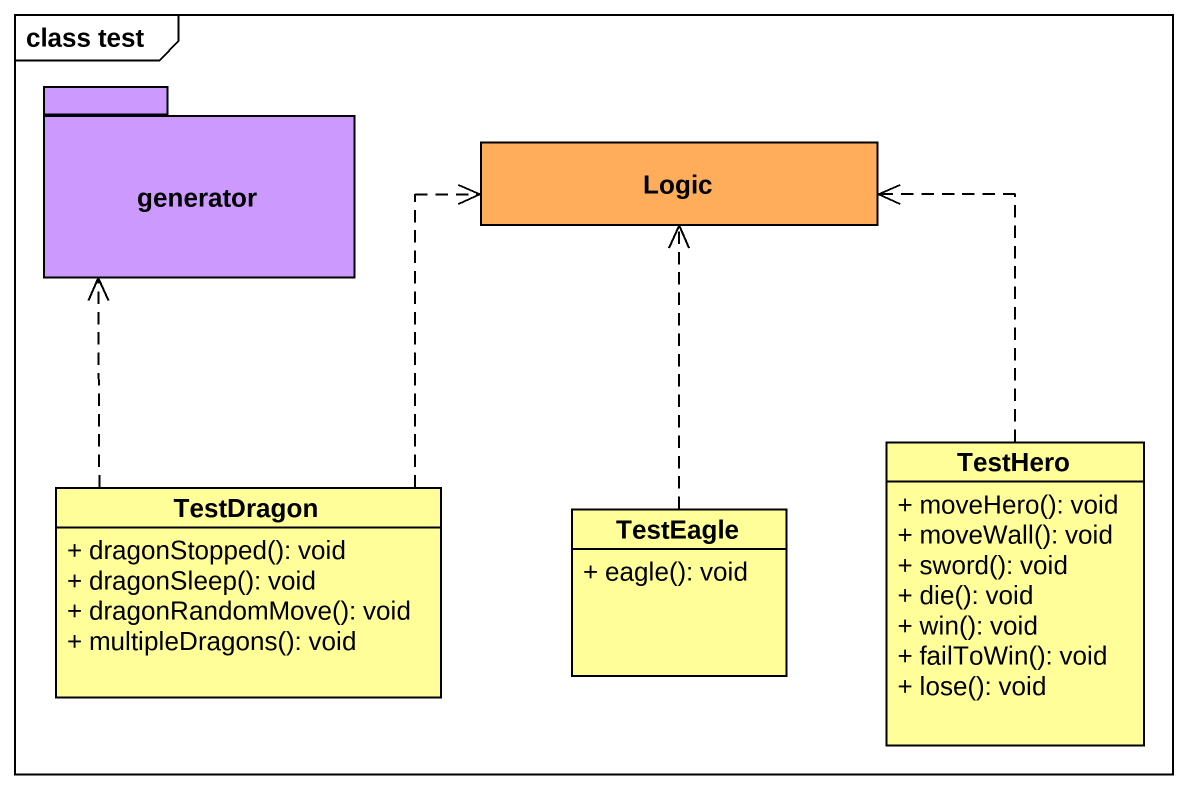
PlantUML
@startuml
mainframe class test
hide circle
hide empty members
skinparam classAttributeIconSize 0
package generator #CC99FF {
}
class Logic #FFAD5B
class TestDragon #FFFE99 {
  + dragonStopped(): void
  + dragonSleep(): void
  + dragonRandomMove(): void
  + multipleDragons(): void
}
class TestHero #FFFE99 {
  + moveHero(): void
  + moveWall(): void
  + sword(): void
  + die(): void
  + win(): void
  + failToWin(): void
  + lose(): void
}
class TestEagle #FFFE99 {
  + eagle(): void
}
TestDragon .up.> generator
TestDragon .up.> Logic
TestHero .up.> Logic
TestEagle .up.> Logic
@enduml
